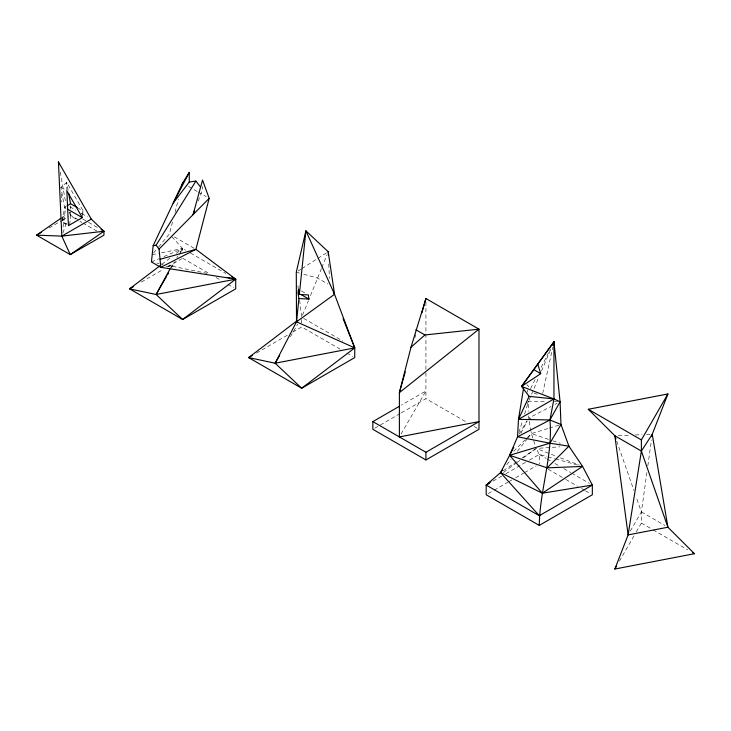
<?xml version="1.0" encoding="UTF-8"?>
<svg xmlns="http://www.w3.org/2000/svg" width="731" height="731" viewBox="0 0 731 731"><rect width="100%" height="100%" fill="white"/><g stroke="black" fill="none" stroke-linecap="round" stroke-linejoin="round"><path stroke-width="0.55" stroke-dasharray="3.65 2.74" d="M63.021 227.094L65.726 206.772M69.673 224.782L70.843 213.361M82.466 216.54L83.206 211.04L66.722 182.394L60.92 187.319L64.492 207.357L62.51 222.242L62.153 214.357M636.299 531.876L641.379 523.076L641.379 511.91L646.889 472.537M647.84 465.793L651.458 439.916M542.685 393.379L552.755 347.326M172.479 222.087L169.373 234.021L157.878 247.8M175.02 212.319L178.41 199.298M414.815 337.932L416.049 333.555M518.9 432.469L522.245 421.686M524.584 414.13L528.595 401.191L546.587 401.529M62.921 232.951L66.585 222.379M69.509 213.927L70.24 211.807L67.435 213.754M198.202 201.135L202.542 189.704L202.542 186.487M321.43 268.606L308.811 299.737M321.85 267.555L326.94 254.918M302.524 315.198L308.391 300.77M529.043 400.149L538.829 377.242M541.497 371.001L551.284 348.093M535.065 379.608L530.468 388.791L526.795 384.552M541.187 367.364L550.379 348.989M520.947 433.191L527.115 421.138M170.515 268.067L173.914 262.411M81.58 213.955L83.206 211.04L78.327 208.225M526.996 404.06L528.595 401.191L528.632 411.352M171.346 268.085L175.303 261.241M179.25 254.397L182.64 248.531L170.844 235.629M290.39 336.817L297.727 324.107M401.081 433.995L425.926 390.975L401.356 405.157M630.332 531.062L641.379 511.91L636.153 496.897M619.367 561.207L634.042 535.786M519.229 433.986L526.996 420.919M176.82 257.787L177.989 255.932M180.31 252.232L182.64 248.531L185.592 250.24M506.83 464.633L511.042 459.315M517.347 451.347L527.17 438.938M527.873 438.052L531.373 433.62L548.296 428.43M153.565 252.972L157.156 248.668M513.655 451.283L531.373 433.62L530.989 431.409M161.953 264.256L170.944 257.422M176.345 253.319L182.64 248.531L182.64 251.766M503.476 472.418L516.196 463.098M517.1 462.431L519.832 460.439M523.469 457.77L536.188 448.45L556.218 456.208M61.824 217.646L66.503 214.402M503.339 470.7L516.479 461.8M522.108 457.981L536.188 448.45L539.277 454.435L539.277 464.121M298.166 271L300.98 269.2M301.921 268.597L316.943 258.975M317.884 258.372L326.337 252.953M66.219 206.316L64.492 207.357L66.42 209.797M49.068 227.926L61.578 220.698M62.546 220.15L68.321 216.815M141.366 282.047L162.986 269.565M167.902 266.733L181.654 258.792M256.48 353.046L287.923 334.889M292.839 332.057L301.684 326.949L340.006 349.08M374.82 428.183L400.369 413.426M401.356 412.86L425.926 398.678L466.214 421.942M493.087 481.099L501.932 475.991M505.861 473.725L525.516 462.376M529.445 460.11L539.277 454.435L546.852 456.528M488.171 493.626L493.087 490.784M494.065 490.218L507.826 482.277M508.813 481.711L511.755 480.011M515.693 477.736L523.551 473.204M524.529 472.628L536.326 465.821M528.65 415.866L528.659 418.123L550.955 406.527M555.003 404.417L557.031 403.366M151.427 261.936L158.709 258.811M163.908 256.581L182.64 248.531L158.664 253.374M549.356 428.101L558.868 425.177M152.13 254.699L157.576 253.593M166.184 266.733L171.584 266.111L206.964 273.321M539.569 448.213L559.891 446.805M618.252 435.621L630.716 435.137M635.248 434.954L642.046 434.689M646.579 434.516L649.978 434.378M554.454 401.675L558.95 401.767M528.659 418.123L530.889 418.561M156.726 263.041L158.855 263.48M159.915 263.699L163.095 264.357M168.404 265.454L171.584 266.111M296.283 272.206L299.482 273.083M303.749 274.262L317.61 278.082L327.863 284.003M547.93 456.829L554.427 458.629M555.514 458.931L578.248 465.218M537.312 394.164L534.379 393.315L533.073 391.807M548.542 439.368L531.373 433.62L535.503 446.33M552.828 440.802L560.339 443.315M63.533 222.608L66.603 223.695M560.439 457.844L579.409 465.19M188.534 186.432L197.379 191.54M198.366 192.107L206.224 196.639M301.464 290.947L305.412 293.232M174.289 236.853L195.908 249.335M641.379 511.91L664.972 525.525M190.499 253.072L225.879 273.495M303.648 318.396L342.958 341.094M539.277 454.435L546.148 458.401M547.135 458.977L551.064 461.243M554.993 463.509L558.932 465.784M563.839 468.617L570.719 472.591M571.706 473.158L589.396 483.374M60.92 187.319L66.841 190.736M182.64 258.217L208.189 272.974M216.056 277.515L220.963 280.348M227.844 284.322L233.746 287.722M346.887 353.046L352.781 356.454M474.081 426.484L478.01 428.75M548.122 469.229L564.825 478.869M565.803 479.445L577.6 486.252M581.529 488.518L584.48 490.218M585.458 490.784L590.374 493.626M641.379 523.076L652.189 529.317M653.176 529.884L687.569 549.739M69.92 206.754L75.75 210.117M81.58 213.489L87.409 216.851M82.758 219.035L87.574 221.813M88.533 222.37L98.164 227.926M78.327 219.784L70.916 215.499L69.628 213.872M76.015 219.035L70.24 215.7L70.24 211.807M79.871 221.255L81.799 222.37M82.758 222.928L97.196 231.261M63.496 222.818L66.457 224.527M616.717 441.122L633.905 490.455M527.188 390.199L527.837 392.245M68.129 190.252L66.722 182.394L66.832 189.694M60.234 172.041L65.827 203.392M529.244 421.44L530.797 430.303M297.901 285.72L298.312 289.101M299.655 300.368L301.684 317.263M328.767 263.973L329.425 278.42M61.23 194.081L61.587 201.966M70.605 205.868L70.706 209.075M425.926 301.958L425.926 371.576M425.926 372.719L425.926 398.678M301.684 319.41L301.684 324.792"/><path stroke-width="1.1" d="M523.688 387.503L518.471 419.366L517.557 436.782L509.626 455.303L500.525 472.61L486.206 485.073L486.206 494.759L539.277 525.397L592.338 494.759L592.338 485.073L582.58 466.415L568.919 446.184L560.988 424.528L560.074 401.785L553.952 341.843L521.559 386.407L529.143 396.339L553.952 398.962L560.074 401.785L549.95 419.959C553.011 455.687 539.752 489.989 539.277 525.397M297.188 320.681L248.613 357.587L301.684 388.225L354.745 347.901L296.521 321.814L296.283 272.206L305.905 230.813L334.542 294.291L354.745 347.901L354.745 357.587L301.684 388.225L275.148 363.216L296.521 321.814L298.924 298.55L297.992 292.793L298.495 289.238L299.344 294.456L308.381 294.94L308.884 299.089L298.924 298.55M299.344 294.456L305.905 230.813L328.219 251.756L334.542 294.291L296.521 321.814M189.274 172.415L173.165 203.163L189.274 182.037L189.274 172.415L182.64 183.024L153.163 245.662L151.427 261.936L160.793 267.345L235.711 279.169L235.711 288.855L182.64 319.493L129.57 288.855L160.153 265.618M651.924 436.544L652.244 434.296L667.915 393.954L588.318 409.278L614.853 435.758L641.379 451.073L667.915 527.234L694.45 553.714L614.853 569.029L628.121 534.891L641.379 451.073L641.379 439.916L667.915 393.954M553.477 344.036L553.952 341.843L521.559 386.407L553.952 398.962L549.95 419.959L517.557 436.782L549.886 443.196L568.919 446.184L547.172 467.858L509.626 455.303L513.747 447.262M410.986 347.252L399.391 392.638L399.391 436.928L478.988 421.613L425.926 452.251L372.856 421.613L372.856 429.316L425.926 459.954L478.988 429.316L478.988 329.169L425.926 298.54L410.986 347.252L424.903 334.972L478.988 329.169L399.391 392.638L405.248 371.851M182.074 185.199L182.64 183.024M194.647 210.491L193.066 214.649L202.542 180.073L209.176 198.348L195.908 249.335L160.793 267.345L159.056 249.07L156.105 245.223L153.163 245.662M421.915 312.758L425.926 298.54M552.618 344.968L553.952 341.843L553.952 398.962L518.471 419.366L529.143 396.339M552.426 344.904L553.952 341.843M133.508 286.589L129.57 288.855L156.105 294.492L169.985 269.045M160.089 259.295L195.908 249.335L235.711 279.169L182.64 319.493L156.105 294.492L166.266 276.894M167.399 274.938L168.523 272.983M252.542 355.321L248.613 357.587L275.148 363.216L279.662 355.394M614.853 569.029L616.544 566.096M156.105 245.223L195.908 181.06L200.55 187.109M641.379 451.073L652.244 434.296L667.915 527.234L628.121 534.891L614.853 435.758L615.968 438.975M500.525 472.61L542.356 493.197L592.338 485.073L539.277 515.711L500.525 472.61L502.626 469.951M159.056 249.07L209.176 198.348M539.277 515.711L486.206 485.073L490.748 481.738M60.883 218.295L36.55 235.154L70.24 254.607L103.939 235.154L103.939 231.261L91.293 219.099L58.443 161.971L61.824 236.122L70.24 254.607L103.939 231.261L101.052 229.598M521.559 386.407L540.721 373.66L537.76 364.129M67.078 205.795L70.532 203.73L77.358 207.668M41.365 232.376L36.55 235.154L61.824 236.122L103.939 231.261M82.32 217.646L68.431 225.66L66.841 190.736L82.32 217.646L67.307 208.975M61.824 236.122L91.293 219.099M372.856 421.613L399.391 406.299M486.206 485.073L489.158 483.374M156.105 294.492L235.711 279.169L231.773 276.903M275.148 363.216L354.745 347.901L343.077 318.588M189.274 182.037L195.908 181.06M547.172 467.858L582.58 466.415L542.356 493.197L509.626 455.303L549.886 443.196L560.988 424.528L549.95 419.959L518.471 419.366M226.866 277.369L235.711 279.169M533.731 369.621L540.721 373.66M588.318 409.278L641.379 439.916M415.884 329.763L424.903 334.972M300.715 294.365L308.884 299.089M692.485 552.581L694.45 553.714M333.583 292.455L334.542 294.291M68.732 193.624L70.532 203.73M58.443 161.971L58.836 164.21M328.219 251.756L328.365 255.082M425.926 452.251L425.926 459.954"/></g></svg>
